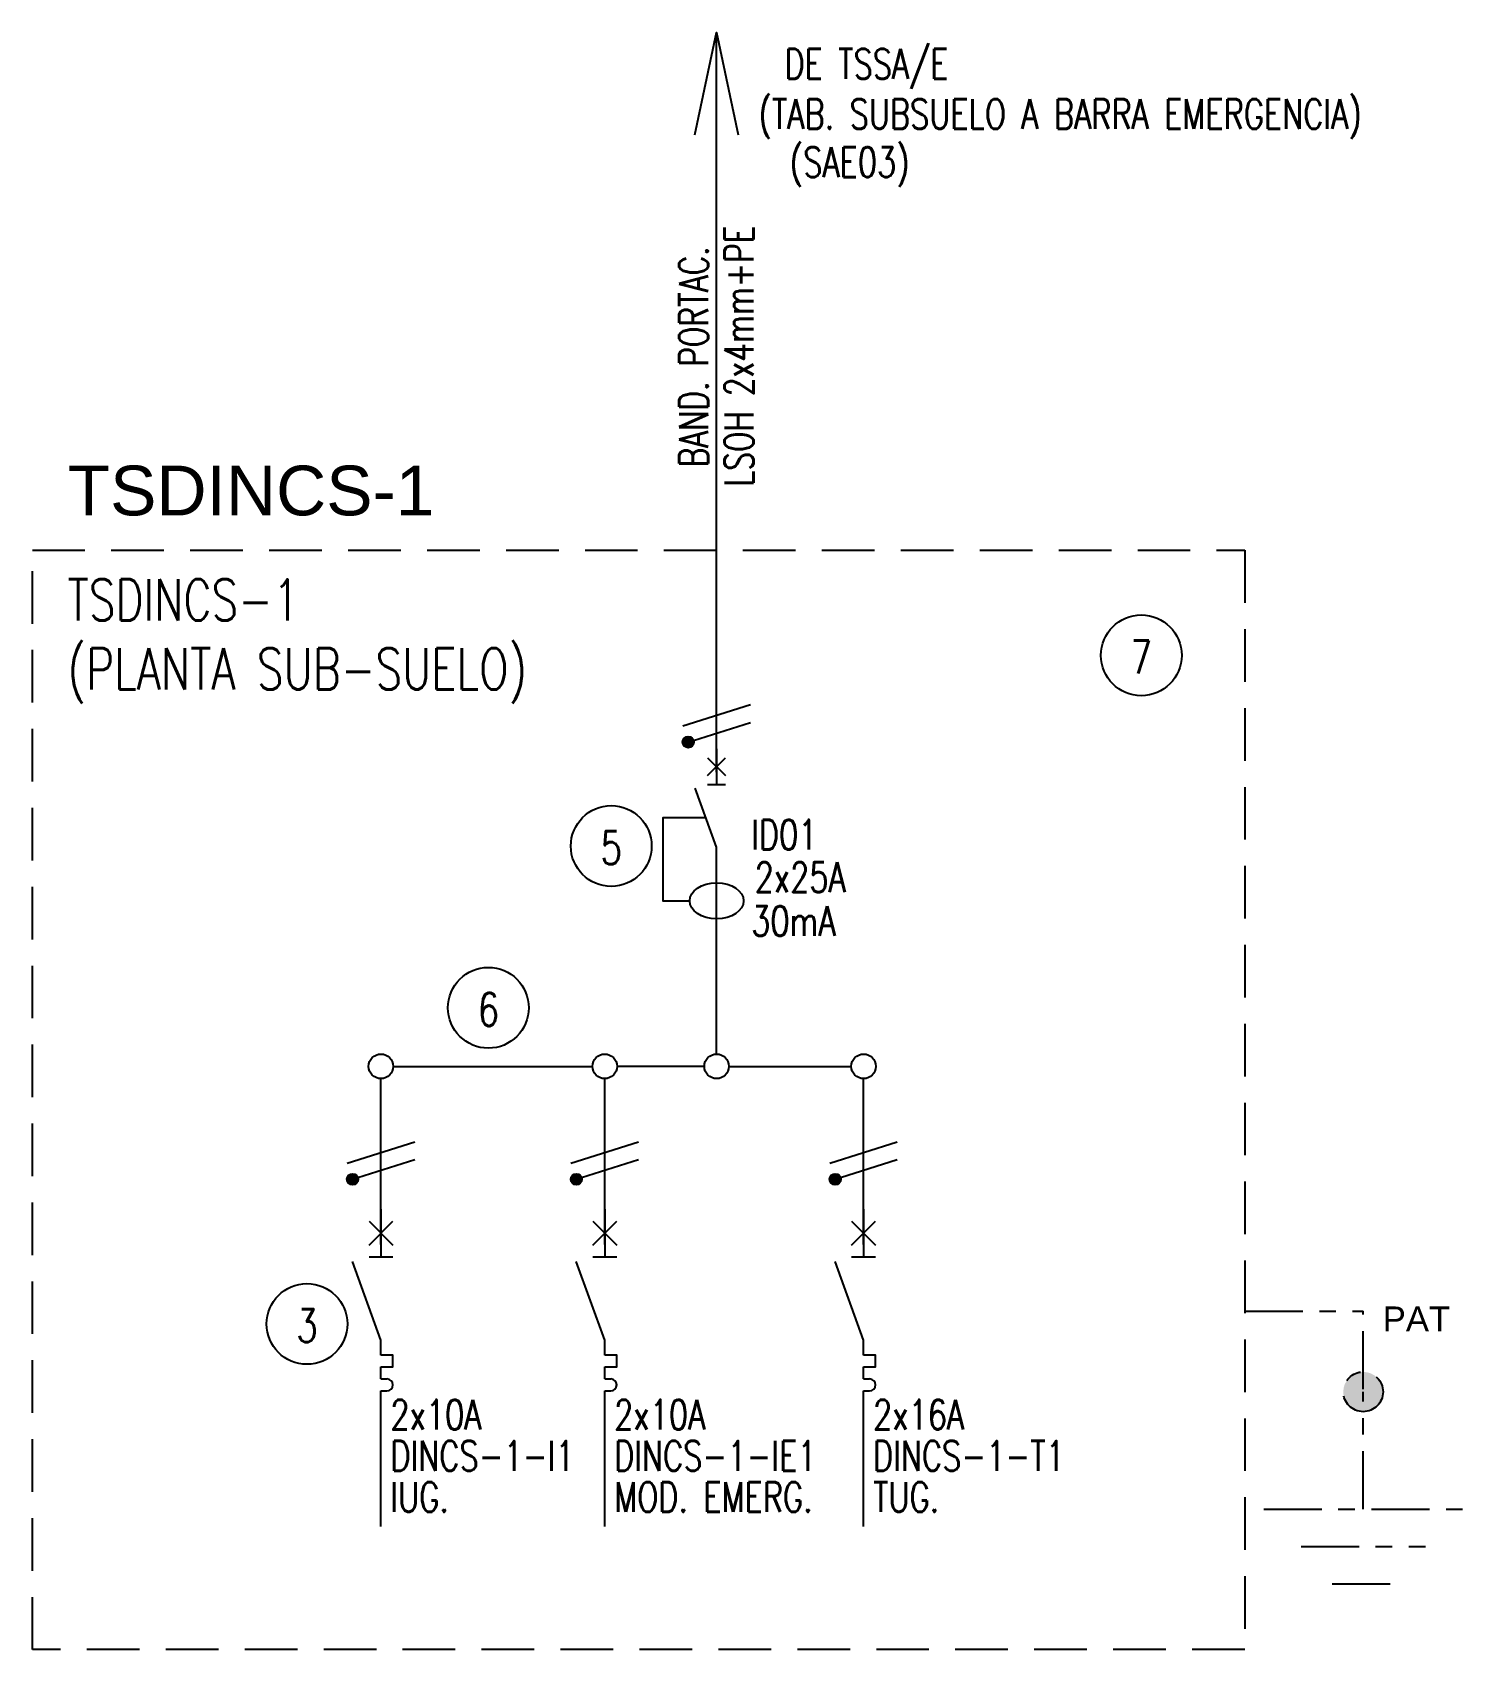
# Model space of a CAD drawing. Extents: x 3578.3 to 3586.92, y 1285.63 to 1295.39.
import ezdxf
from ezdxf.enums import TextEntityAlignment as Align

# ---------------------------------------------------------------- set-up
doc = ezdxf.new("R2010")
doc.units = 0
doc.linetypes.add('OCJ-ESQUEMAS UNIFILARES-CORREGIDOS IDO-REV.br$0$DASHED', pattern=[19.05, 12.7, -6.35])
doc.linetypes.add('OCJ-ESQUEMAS UNIFILARES-CORREGIDOS IDO-REV.br$0$EJE_5', pattern=[7.1, 5, -1, 0.1, -1])
for name, color, linetype in [('OCJ-ESQUEMAS UNIFILARES-CORREGIDOS IDO-REV.br$0$00-IE-CABLES', 10, 'Continuous'), ('OCJ-ESQUEMAS UNIFILARES-CORREGIDOS IDO-REV.br$0$01-ELE-APARATOS', 170, 'Continuous'), ('OCJ-ESQUEMAS UNIFILARES-CORREGIDOS IDO-REV.br$0$ELECTRIC', 4, 'Continuous'), ('OCJ-ESQUEMAS UNIFILARES-CORREGIDOS IDO-REV.br$0$PAT', 80, 'Continuous'), ('OCJ-ESQUEMAS UNIFILARES-CORREGIDOS IDO-REV.br$0$TEXTO', 7, 'Continuous')]:
    doc.layers.add(name, color=color, linetype=linetype)
doc.styles.add('OCJ-ESQUEMAS UNIFILARES-CORREGIDOS IDO-REV.br$0$ARIAL', font='Arial.ttf', dxfattribs={"height": 0.2})
doc.styles.add('OCJ-ESQUEMAS UNIFILARES-CORREGIDOS IDO-REV.br$0$Electricidad', font='ROMANS.SHX', dxfattribs={"width": 0.75, "height": 0.175})

# ---------------------------------------------------------------- blocks, each defined once
blk = doc.blocks.new('OCJ-ESQUEMAS UNIFILARES-CORREGIDOS IDO-REV.br$0$Unif-Interruptor-Term')
for p, q in [((0, -1.013), (0.045, -1.013)), ((0, -1.103), (0.045, -1.103))]:
    blk.add_line(p, q)
for points in [[(0, 0.267), (0, -0.093)], [(-0.09, 0.177), (0.09, -0.003)], [(-0.09, -0.003), (0.09, 0.177)], [(-0.09, -0.093), (0.09, -0.093)], [(0, -0.72), (-0.215, -0.128)], [(0, -0.833), (0, -0.72)], [(0, -0.923), (0.09, -0.923), (0.09, -0.833), (0, -0.833)], [(0, -1.013), (0, -0.923)], [(0, -1.215), (0, -1.103)]]:
    blk.add_lwpolyline(points)
blk.add_arc((0.045, -1.058), 0.045, 270, 90)
blk = doc.blocks.new('OCJ-ESQUEMAS UNIFILARES-CORREGIDOS IDO-REV.br$0$Unif-Interruptor-Dif')
for points in [[(0, 0.177), (0, -0.093)], [(-0.068, 0.11), (0.068, -0.025)], [(-0.068, -0.025), (0.068, 0.11)], [(0, -0.565), (-0.162, -0.121)], [(-0.068, -0.093), (0.068, -0.093)], [(-0.081, -0.343), (-0.405, -0.343), (-0.405, -0.97), (-0.202, -0.97)], [(0, -1.308), (0, -0.565)]]:
    blk.add_lwpolyline(points)
blk.add_ellipse((0, -0.97), major_axis=(0.203, 0), ratio=0.670814)

msp = doc.modelspace()

# ---------------------------------------------------------------- hatches: boundary and pattern name
at = {"layer": 'OCJ-ESQUEMAS UNIFILARES-CORREGIDOS IDO-REV.br$0$00-IE-CABLES'}
for points in [[(3582.2245, 1291.085, 1), (3582.2791, 1291.1247, 1)], [(3580.1995, 1288.4469, 1), (3580.2541, 1288.4866, 1)], [(3581.5495, 1288.4469, 1), (3581.6041, 1288.4866, 1)], [(3583.111, 1288.4469, 1), (3583.1656, 1288.4866, 1)]]:
    msp.add_hatch(color=256, dxfattribs=at).paths.add_polyline_path(points)
at = {"layer": 'OCJ-ESQUEMAS UNIFILARES-CORREGIDOS IDO-REV.br$0$PAT', "linetype": 'OCJ-ESQUEMAS UNIFILARES-CORREGIDOS IDO-REV.br$0$EJE_5', "ltscale": 0.07}
h = msp.add_hatch(color=256, dxfattribs=at)
h.paths.add_polyline_path([(3586.4432, 1287.1842), (3586.2032, 1287.1842, -1)])
h.paths.add_polyline_path([(3586.2032, 1287.1842), (3586.3232, 1287.1842), (3586.3232, 1287.0642, -0.414214)])
h.paths.add_polyline_path([(3586.3232, 1287.1842), (3586.4432, 1287.1842, -0.414214), (3586.3232, 1287.0642)])

# ---------------------------------------------------------------- linework, layer by layer
at = {"layer": 'OCJ-ESQUEMAS UNIFILARES-CORREGIDOS IDO-REV.br$0$00-IE-CABLES'}
for p, q in [((3582.4231, 1290.9227), (3582.4231, 1295.3878)), ((3582.4231, 1289.2223), (3582.4231, 1290.0242)), ((3580.3981, 1288.0723), (3580.3981, 1289.0742)), ((3580.4722, 1289.1482), (3581.674, 1289.1482)), ((3581.7481, 1288.0723), (3581.7481, 1289.0742)), ((3582.349, 1289.1482), (3581.8222, 1289.1482)), ((3582.4972, 1289.1482), (3583.2356, 1289.1482)), ((3583.3096, 1288.0723), (3583.3096, 1289.0742)), ((3580.3981, 1286.3719), (3580.3981, 1287.1738)), ((3581.7481, 1286.3719), (3581.7481, 1287.1738)), ((3583.3096, 1286.3719), (3583.3096, 1287.1738))]:
    msp.add_line(p, q, dxfattribs=at)
for points in [[(3582.2923, 1294.7699), (3582.4231, 1295.3878), (3582.5539, 1294.7699)], [(3582.2196, 1291.2027), (3582.6266, 1291.3315)], [(3582.2839, 1291.115), (3582.6266, 1291.2235)], [(3580.1946, 1288.5646), (3580.6016, 1288.6934)], [(3581.5446, 1288.5646), (3581.9516, 1288.6934)], [(3583.1061, 1288.5646), (3583.5131, 1288.6934)], [(3580.2589, 1288.4769), (3580.6016, 1288.5854)], [(3581.6089, 1288.4769), (3581.9516, 1288.5854)], [(3583.1705, 1288.4769), (3583.5131, 1288.5854)]]:
    msp.add_lwpolyline(points, dxfattribs=at)
for centre, radius in [((3582.2518, 1291.1048), 0.0338), ((3580.3981, 1289.1482), 0.0741), ((3581.7481, 1289.1482), 0.0741), ((3582.4231, 1289.1482), 0.0741), ((3583.3096, 1289.1482), 0.0741), ((3580.2268, 1288.4667), 0.0338), ((3581.5768, 1288.4667), 0.0338), ((3583.1383, 1288.4667), 0.0338)]:
    msp.add_circle(centre, radius, dxfattribs=at)
at = {"layer": 'OCJ-ESQUEMAS UNIFILARES-CORREGIDOS IDO-REV.br$0$ELECTRIC', "linetype": 'OCJ-ESQUEMAS UNIFILARES-CORREGIDOS IDO-REV.br$0$DASHED', "ltscale": 0.025}
msp.add_lwpolyline([(3578.2954, 1292.2626), (3585.6091, 1292.2626), (3585.6091, 1285.6282), (3578.2954, 1285.6282)], close=True, dxfattribs=at)
at = {"layer": 'OCJ-ESQUEMAS UNIFILARES-CORREGIDOS IDO-REV.br$0$PAT', "linetype": 'OCJ-ESQUEMAS UNIFILARES-CORREGIDOS IDO-REV.br$0$EJE_5', "ltscale": 0.07}
for p, q in [((3585.6091, 1287.671), (3586.3232, 1287.671)), ((3586.3232, 1287.2009), (3586.3232, 1287.671)), ((3586.3232, 1286.4758), (3586.3232, 1287.1842)), ((3585.7232, 1286.4758), (3586.9232, 1286.4758)), ((3585.9482, 1286.2508), (3586.6982, 1286.2508)), ((3586.1357, 1286.0258), (3586.5107, 1286.0258))]:
    msp.add_line(p, q, dxfattribs=at)
msp.add_circle((3586.3232, 1287.1842), 0.12, dxfattribs=at)
msp.add_circle((3586.3232, 1287.1842), 0.12, dxfattribs=at)
at = {"layer": 'OCJ-ESQUEMAS UNIFILARES-CORREGIDOS IDO-REV.br$0$TEXTO'}
for centre in [(3584.9848, 1291.6284), (3581.7873, 1290.4777), (3581.0463, 1289.5014), (3579.9518, 1287.5938)]:
    msp.add_circle(centre, 0.2437, dxfattribs=at)

# ---------------------------------------------------------------- block references
at = {"layer": 'OCJ-ESQUEMAS UNIFILARES-CORREGIDOS IDO-REV.br$0$01-ELE-APARATOS', "xscale": 0.7999999999999546, "yscale": 0.7999999999999546, "zscale": 0.7999999999999546}
for name, p in [('OCJ-ESQUEMAS UNIFILARES-CORREGIDOS IDO-REV.br$0$Unif-Interruptor-Dif', (3582.4231, 1290.9227)), ('OCJ-ESQUEMAS UNIFILARES-CORREGIDOS IDO-REV.br$0$Unif-Interruptor-Term', (3580.3981, 1288.0723)), ('OCJ-ESQUEMAS UNIFILARES-CORREGIDOS IDO-REV.br$0$Unif-Interruptor-Term', (3581.7481, 1288.0723)), ('OCJ-ESQUEMAS UNIFILARES-CORREGIDOS IDO-REV.br$0$Unif-Interruptor-Term', (3583.3096, 1288.0723))]:
    msp.add_blockref(name, p, dxfattribs=at)

# ---------------------------------------------------------------- texts
at = {"layer": 'OCJ-ESQUEMAS UNIFILARES-CORREGIDOS IDO-REV.br$0$TEXTO', "style": 'OCJ-ESQUEMAS UNIFILARES-CORREGIDOS IDO-REV.br$0$Electricidad', "width": 0.75}
for s, height, p in [('DE TSSA/E', 0.18, (3582.8328, 1295.1076)), ('(TAB. SUBSUELO A BARRA EMERGENCIA)', 0.18, (3582.6759, 1294.8052)), ('(SAE03)', 0.18, (3582.8645, 1294.5148)), ('TSDINCS-1', 0.25, (3578.5083, 1291.8379)), ('(PLANTA SUB-SUELO)', 0.25, (3578.5083, 1291.4216)), ('7', 0.2, (3584.9208, 1291.5184)), ('ID01', 0.18, (3582.632, 1290.4566)), ('5', 0.2, (3581.7233, 1290.3677)), ('2x25A', 0.18, (3582.6526, 1290.1995)), ('30mA', 0.18, (3582.632, 1289.9353)), ('6', 0.2, (3580.9823, 1289.3914)), ('3', 0.2, (3579.8878, 1287.4838)), ('2x10A', 0.18, (3580.4552, 1286.9562)), ('2x10A', 0.18, (3581.8052, 1286.9562)), ('2x16A', 0.18, (3583.3667, 1286.9562)), ('DINCS-1-I1', 0.18, (3580.4552, 1286.7079)), ('DINCS-1-IE1', 0.18, (3581.8052, 1286.7079)), ('DINCS-1-T1', 0.18, (3583.3667, 1286.7079)), ('IUG.', 0.18, (3580.4552, 1286.4595)), ('MOD. EMERG.', 0.18, (3581.8052, 1286.4595)), ('TUG.', 0.18, (3583.3667, 1286.4595))]:
    msp.add_text(s, height=height, dxfattribs=at).set_placement(p)
for s, p in [('LSOH 2x4mm+PE', (3582.6455, 1293.4345)), ('BAND. PORTAC.', (3582.3717, 1293.4291))]:
    msp.add_text(s, height=0.175, rotation=90, dxfattribs=at).set_placement(p, align=Align.CENTER)
at = {"layer": 'OCJ-ESQUEMAS UNIFILARES-CORREGIDOS IDO-REV.br$0$TEXTO', "style": 'OCJ-ESQUEMAS UNIFILARES-CORREGIDOS IDO-REV.br$0$ARIAL'}
for s, height, p in [('TSDINCS-1', 0.3, (3578.5083, 1292.4731)), ('PAT', 0.15, (3586.441, 1287.549))]:
    msp.add_text(s, height=height, dxfattribs=at).set_placement(p)

doc.saveas('drawing.dxf')
